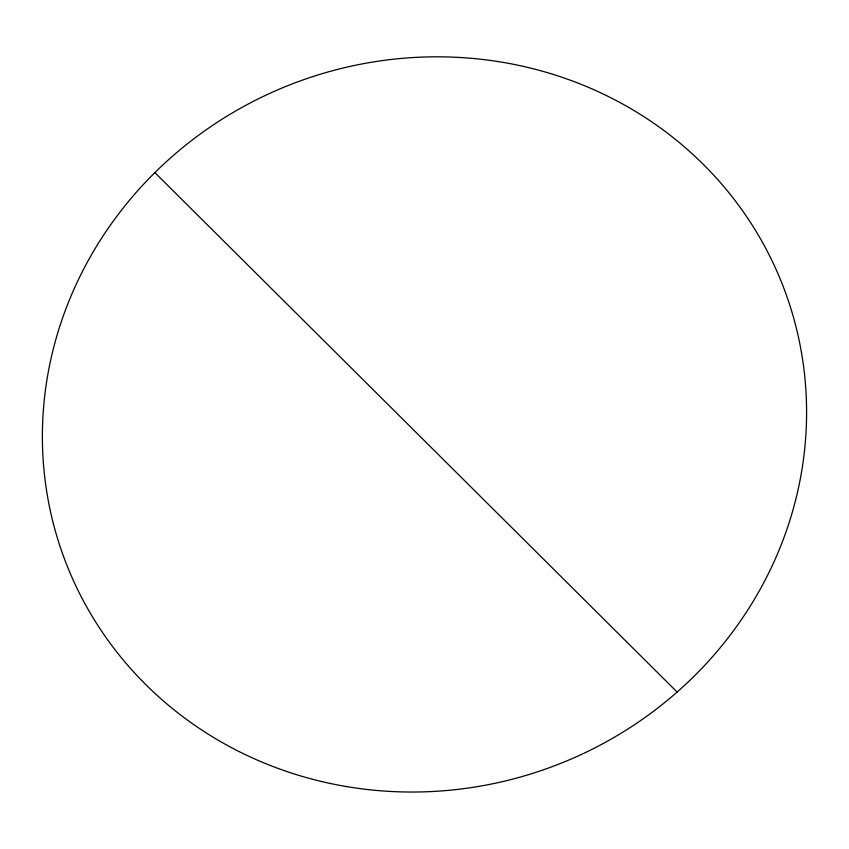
<?xml version="1.0" encoding="UTF-8"?>
<svg xmlns="http://www.w3.org/2000/svg" width="849" height="849" viewBox="0 0 849 849"><rect width="100%" height="100%" fill="white"/><g stroke="black" fill="none" stroke-linecap="round" stroke-linejoin="round"><path stroke-width="1.27" d="M154.879 172.623L677.131 692.052M330.346 783.489A384.321 365.282 -20.2 0 0 792.266 313.132A384.321 365.282 -20.2 0 0 150.846 176.656A384.321 365.282 -20.2 0 0 330.346 783.489"/></g></svg>
